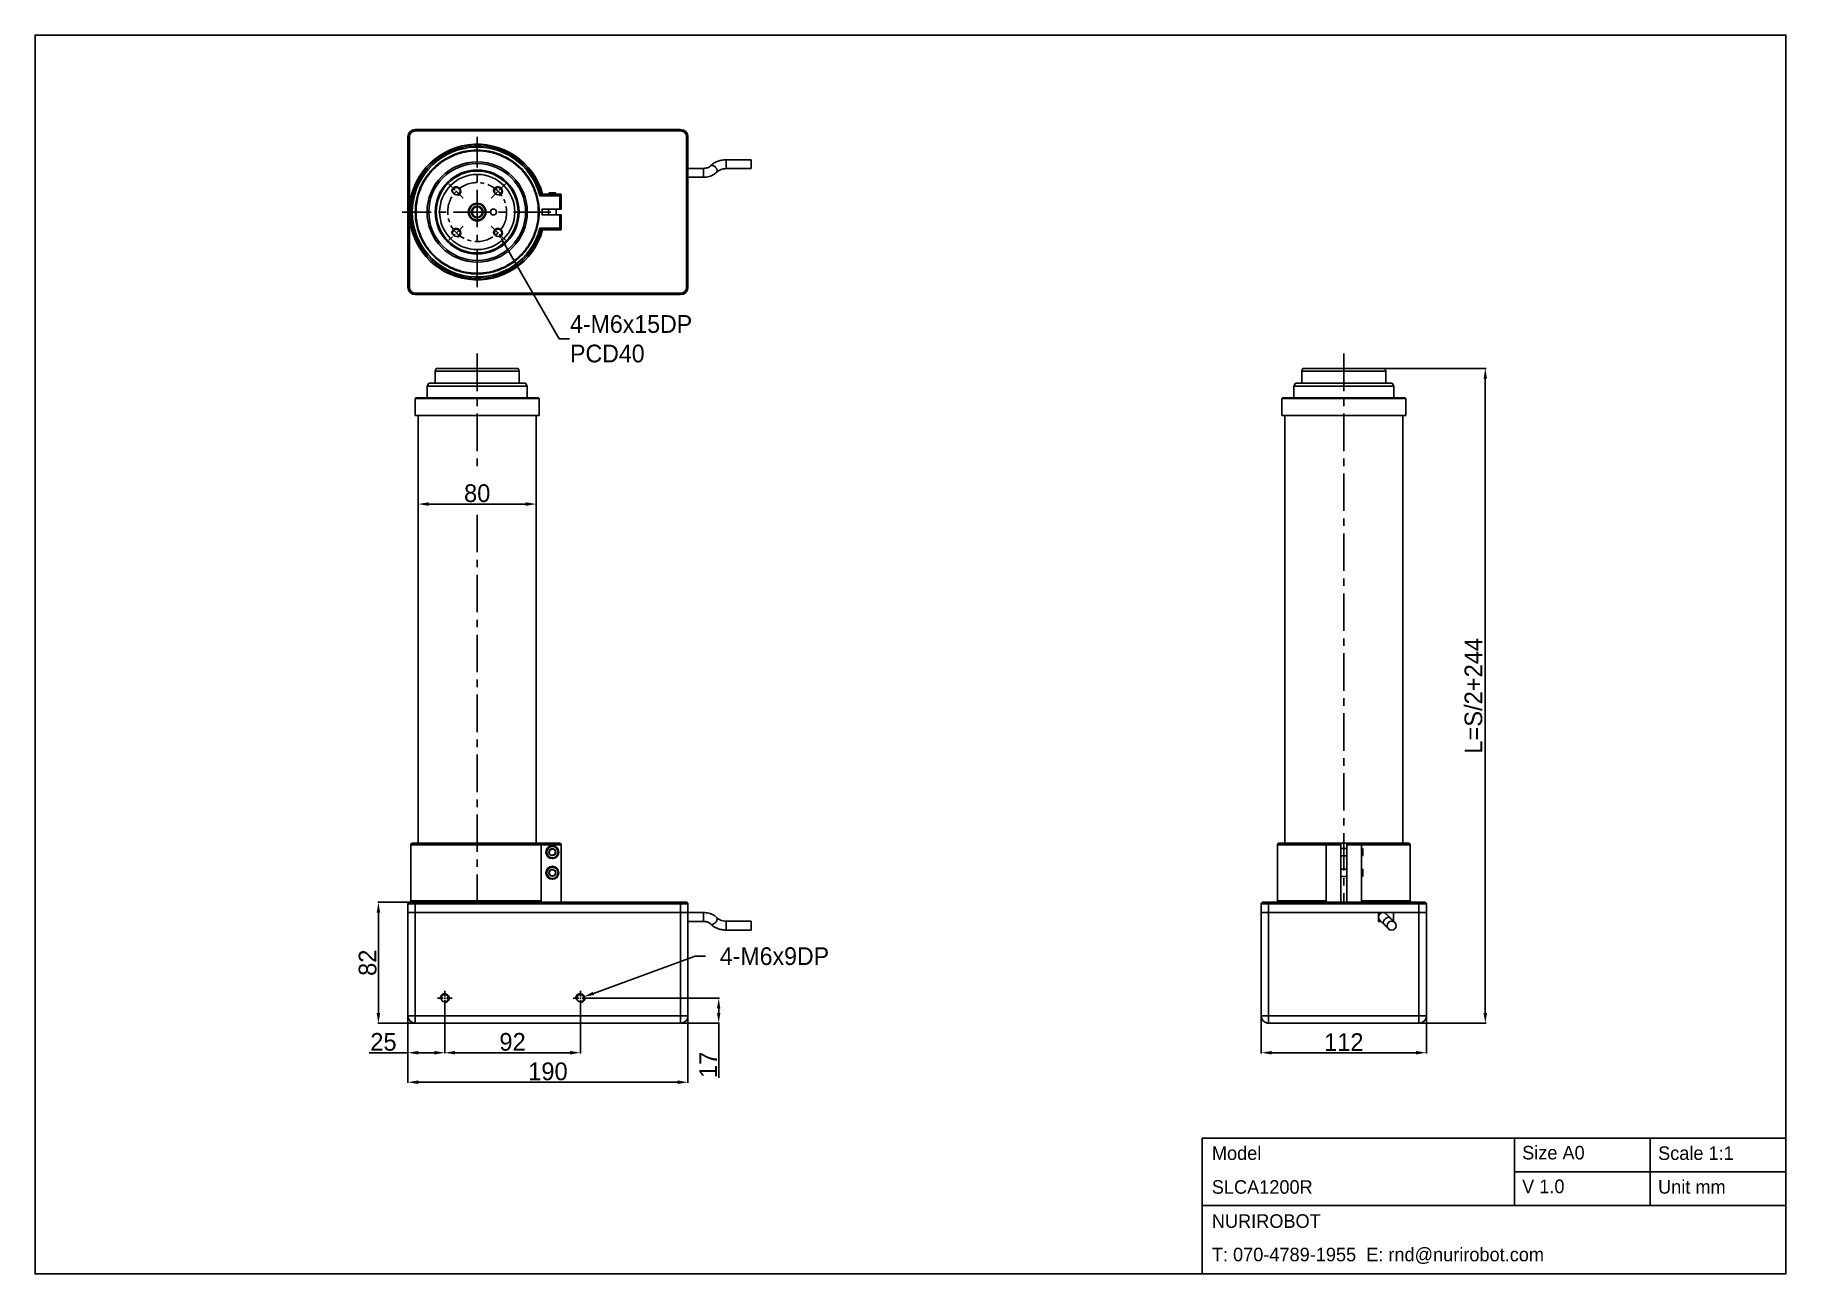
# Model space of a CAD drawing. Header units: millimetres. Extents: x 0 to 1188, y 0 to 840.
import ezdxf

# ---------------------------------------------------------------- set-up
doc = ezdxf.new("R2010")
doc.units = ezdxf.units.MM
doc.header["$PDSIZE"] = -1
doc.linetypes.add('CENTERX2', pattern=[20.32, 12.7, -2.54, 2.54, -2.54])
doc.layers.add('중심선', color=1, linetype='CENTERX2')
doc.layers.add('치수', color=4, linetype='Continuous')
doc.styles.add('누리로봇 문자스타일_20230829', font='GOTHIC.TTF')
doc.dimstyles.new('A2기본 치수스타일', dxfattribs={"dimtxt": 4, "dimasz": 4, "dimexe": 0.5, "dimexo": 0.3, "dimgap": 1, "dimtad": 1, "dimtoh": 1, "dimdec": 1, "dimzin": 12, "dimdsep": 46, "dimtxsty": '누리로봇 문자스타일_20230829', "dimcen": 0.09, "dimclrd": 3, "dimclre": 3, "dimclrt": 3, "dimadec": 0, "dimazin": 3, "dimtm": 1e-09, "dimtfac": 1, "dimtdec": 1, "dimtofl": 0, "dimtmove": 0, "dimatfit": 3, "dimfxl": 1, "dimfrac": 2, "dimarcsym": 0})
doc.dimstyles.new('A3지시선 치수스타일', dxfattribs={"dimtxt": 4, "dimasz": 4, "dimexe": 0.5, "dimexo": 0.3, "dimgap": 0.396875, "dimtad": 0, "dimtih": 1, "dimtoh": 1, "dimdec": 1, "dimzin": 12, "dimdsep": 46, "dimtxsty": '누리로봇 문자스타일_20230829', "dimcen": 0.09, "dimclrd": 3, "dimclre": 3, "dimclrt": 3, "dimadec": 0, "dimazin": 3, "dimtm": 1e-09, "dimtfac": 1, "dimtdec": 1, "dimtofl": 0, "dimtmove": 0, "dimatfit": 3, "dimfxl": 1, "dimfrac": 2, "dimarcsym": 0})
doc.dimstyles.new('A3치수선 초과 치수스타일', dxfattribs={"dimtxt": 4, "dimasz": 4, "dimexe": 0.5, "dimexo": 0.3, "dimgap": 1, "dimtad": 1, "dimdec": 1, "dimzin": 12, "dimdsep": 46, "dimtxsty": '누리로봇 문자스타일_20230829', "dimcen": 0.09, "dimclrd": 3, "dimclre": 3, "dimclrt": 3, "dimadec": 0, "dimazin": 3, "dimtm": 1e-09, "dimtfac": 1, "dimtdec": 1, "dimtofl": 0, "dimtmove": 0, "dimatfit": 3, "dimfxl": 1, "dimfrac": 2, "dimarcsym": 0})

# ---------------------------------------------------------------- blocks, each defined once
blk = doc.blocks.new('*D108')
at = {"layer": 'Defpoints', "color": 0}
for p in [(253, 175), (443, 175), (443, 130)]:
    blk.add_point(p, dxfattribs=at)
at = {"layer": '치수', "color": 3, "lineweight": -2}
for p, q in [((253, 174.7), (253, 129.5)), ((443, 174.7), (443, 129.5)), ((260, 130), (436, 130))]:
    blk.add_line(p, q, dxfattribs=at)
at = {"layer": '치수', "color": 3}
for points in [[(260, 131.2), (260, 128.8), (253, 130)], [(436, 131.2), (436, 128.8), (443, 130)]]:
    blk.add_solid(points, dxfattribs=at)
at = {"layer": '치수', "color": 3, "insert": (348, 137.3), "char_height": 12, "attachment_point": 5, "style": '누리로봇 문자스타일_20230829'}
blk.add_mtext('190', dxfattribs=at)
blk = doc.blocks.new('*D109')
at = {"layer": 'Defpoints', "color": 0}
for p in [(254, 252), (233, 170), (258, 170)]:
    blk.add_point(p, dxfattribs=at)
at = {"layer": '치수', "color": 3, "lineweight": -2}
for p, q in [((253.7, 252), (232.5, 252)), ((233, 245), (233, 177)), ((257.7, 170), (232.5, 170))]:
    blk.add_line(p, q, dxfattribs=at)
at = {"layer": '치수', "color": 3}
for points in [[(231.8, 245), (234.2, 245), (233, 252)], [(231.8, 177), (234.2, 177), (233, 170)]]:
    blk.add_solid(points, dxfattribs=at)
at = {"layer": '치수', "color": 3, "insert": (225.7, 211), "char_height": 12, "attachment_point": 5, "rotation": 90, "style": '누리로봇 문자스타일_20230829'}
blk.add_mtext('82', dxfattribs=at)
blk = doc.blocks.new('*D110')
at = {"layer": 'Defpoints', "color": 0}
for p in [(278, 182), (253, 175), (278, 150)]:
    blk.add_point(p, dxfattribs=at)
at = {"layer": '치수', "color": 3, "lineweight": -2}
for p, q in [((278, 181.7), (278, 149.5)), ((253, 174.7), (253, 149.5)), ((253, 150), (226.7, 150)), ((271, 150), (260, 150))]:
    blk.add_line(p, q, dxfattribs=at)
at = {"layer": '치수', "color": 3}
for points in [[(260, 151.2), (260, 148.8), (253, 150)], [(271, 151.2), (271, 148.8), (278, 150)]]:
    blk.add_solid(points, dxfattribs=at)
at = {"layer": '치수', "color": 3, "insert": (236.4, 157.3), "char_height": 12, "attachment_point": 5, "style": '누리로봇 문자스타일_20230829'}
blk.add_mtext('25', dxfattribs=at)
blk = doc.blocks.new('*D111')
at = {"layer": 'Defpoints', "color": 0}
for p in [(278, 182), (370, 182), (370, 150)]:
    blk.add_point(p, dxfattribs=at)
at = {"layer": '치수', "color": 3, "lineweight": -2}
for p, q in [((278, 181.7), (278, 149.5)), ((370, 181.7), (370, 149.5)), ((285, 150), (363, 150))]:
    blk.add_line(p, q, dxfattribs=at)
at = {"layer": '치수', "color": 3}
for points in [[(285, 151.2), (285, 148.8), (278, 150)], [(363, 151.2), (363, 148.8), (370, 150)]]:
    blk.add_solid(points, dxfattribs=at)
at = {"layer": '치수', "color": 3, "insert": (324, 157.3), "char_height": 12, "attachment_point": 5, "style": '누리로봇 문자스타일_20230829'}
blk.add_mtext('92', dxfattribs=at)
blk = doc.blocks.new('*D112')
at = {"layer": 'Defpoints', "color": 0}
for p in [(375, 187), (438, 170), (463.9, 170)]:
    blk.add_point(p, dxfattribs=at)
at = {"layer": '치수', "color": 3, "lineweight": -2}
for p, q in [((375.3, 187), (464.4, 187)), ((463.9, 180), (463.9, 177)), ((438.3, 170), (464.4, 170)), ((463.9, 170), (463.9, 133))]:
    blk.add_line(p, q, dxfattribs=at)
at = {"layer": '치수', "color": 3}
for points in [[(462.7, 180), (465, 180), (463.9, 187)], [(462.7, 177), (465, 177), (463.9, 170)]]:
    blk.add_solid(points, dxfattribs=at)
at = {"layer": '치수', "color": 3, "insert": (456.7, 141.8), "char_height": 12, "attachment_point": 5, "rotation": 90, "style": '누리로봇 문자스타일_20230829'}
blk.add_mtext('17', dxfattribs=at)
blk = doc.blocks.new('*D113')
at = {"color": 3, "lineweight": -2}
for p, q in [((448, 215.4), (378.9, 190.2)), ((455, 215.4), (448, 215.4)), ((369.9, 187), (370.1, 187)), ((370, 186.9), (370, 187.1))]:
    blk.add_line(p, q, dxfattribs=at)
at = {"color": 3}
blk.add_solid([(378.5, 191.3), (379.3, 189.2), (372.3, 187.9)], dxfattribs=at)
at = {"layer": 'Defpoints', "color": 0}
for p in [(367.7, 186.1), (372.3, 187.9)]:
    blk.add_point(p, dxfattribs=at)
at = {"color": 3, "insert": (501.7, 215.4), "char_height": 12, "attachment_point": 5, "style": '누리로봇 문자스타일_20230829'}
blk.add_mtext('{\\fPMingLiU|b0|i0|c129|p0;4-M6x9DP}', dxfattribs=at)
blk = doc.blocks.new('*D114')
at = {"layer": 'Defpoints', "color": 0}
for p in [(260, 522), (340, 522), (340, 522)]:
    blk.add_point(p, dxfattribs=at)
at = {"layer": '치수', "color": 3, "lineweight": -2}
for p, q in [((260, 522.3), (260, 522.5)), ((267, 522), (333, 522)), ((340, 522.3), (340, 522.5))]:
    blk.add_line(p, q, dxfattribs=at)
at = {"layer": '치수', "color": 3}
for points in [[(267, 523.2), (267, 520.8), (260, 522)], [(333, 523.2), (333, 520.8), (340, 522)]]:
    blk.add_solid(points, dxfattribs=at)
at = {"layer": '치수', "color": 3, "insert": (300, 529.3), "char_height": 12, "attachment_point": 5, "style": '누리로봇 문자스타일_20230829'}
blk.add_mtext('80', dxfattribs=at)
blk = doc.blocks.new('*D115')
at = {"layer": 'Defpoints', "color": 0}
for p in [(832, 175), (944, 175), (944, 150)]:
    blk.add_point(p, dxfattribs=at)
at = {"layer": '치수', "color": 3, "lineweight": -2}
for p, q in [((832, 174.7), (832, 149.5)), ((944, 174.7), (944, 149.5)), ((839, 150), (937, 150))]:
    blk.add_line(p, q, dxfattribs=at)
at = {"layer": '치수', "color": 3}
for points in [[(839, 151.2), (839, 148.8), (832, 150)], [(937, 151.2), (937, 148.8), (944, 150)]]:
    blk.add_solid(points, dxfattribs=at)
at = {"layer": '치수', "color": 3, "insert": (888, 157.2), "char_height": 12, "attachment_point": 5, "style": '누리로봇 문자스타일_20230829'}
blk.add_mtext('112', dxfattribs=at)
blk = doc.blocks.new('*D116')
at = {"layer": 'Defpoints', "color": 0}
for p in [(915.8, 614), (984, 614), (939, 170)]:
    blk.add_point(p, dxfattribs=at)
at = {"layer": '치수', "color": 3, "lineweight": -2}
for p, q in [((916.1, 614), (984.5, 614)), ((984, 177), (984, 607)), ((939.3, 170), (984.5, 170))]:
    blk.add_line(p, q, dxfattribs=at)
at = {"layer": '치수', "color": 3}
for points in [[(982.8, 607), (985.2, 607), (984, 614)], [(982.8, 177), (985.2, 177), (984, 170)]]:
    blk.add_solid(points, dxfattribs=at)
at = {"layer": '치수', "color": 3, "insert": (976, 392), "char_height": 12, "attachment_point": 5, "rotation": 90, "style": '누리로봇 문자스타일_20230829'}
blk.add_mtext('L=S/2+244', dxfattribs=at)
blk = doc.blocks.new('*U119')
at = {"layer": '중심선', "ltscale": 0.5}
blk.add_line((-4.8, -4.8), (4.8, 4.8), dxfattribs=at)
blk = doc.blocks.new('*U120')
at = {"color": 0, "linetype": 'ByBlock', "lineweight": -2}
for p, rotation in [((289.7, 732.8), 89.99999999999999), ((289.7, 704.2), 180), ((318.4, 704.2), 269.9999999999999)]:
    blk.add_blockref('*U119', p, dxfattribs=dict(at, rotation=rotation))
blk.add_blockref('*U119', (318.4, 732.8), dxfattribs=at)
blk = doc.blocks.new('*D121')
at = {"color": 3, "lineweight": -2}
for p, q in [((314.1, 705.9), (314.2, 705.9)), ((314.1, 705.8), (314.1, 705.9)), ((355.6, 634), (318.9, 697.6)), ((362.6, 634), (355.6, 634))]:
    blk.add_line(p, q, dxfattribs=at)
at = {"color": 3}
blk.add_solid([(319.9, 698.2), (317.9, 697), (315.4, 703.7)], dxfattribs=at)
at = {"layer": 'Defpoints', "color": 0}
for p in [(312.9, 708), (315.4, 703.7)]:
    blk.add_point(p, dxfattribs=at)
at = {"color": 3, "insert": (363, 634), "char_height": 12, "attachment_point": 4, "style": '누리로봇 문자스타일_20230829'}
blk.add_mtext('{\\fPMingLiU|b0|i0|c129|p0;4-M6x15DP\\PPCD40}', dxfattribs=at)

msp = doc.modelspace()

# ---------------------------------------------------------------- linework, layer by layer
at = {"color": 7, "linetype": 'Continuous', "lineweight": 25}
for p, q in [((258, 776), (258, 775)), ((258, 776), (438, 776)), ((438, 775), (258, 775)), ((438, 775), (438, 776)), ((254, 771), (253, 771)), ((253, 669), (253, 771)), ((254, 669), (254, 771)), ((442, 669), (442, 771)), ((443, 771), (442, 771)), ((443, 771), (443, 669)), ((453.57, 749.6), (443, 749.6)), ((485.94, 755.46), (468.79, 755.46)), ((468.88, 749.46), (485.94, 749.46)), ((485.94, 749.46), (485.94, 755.46)), ((443, 743.6), (453.57, 743.6)), ((356, 731), (342.6, 731)), ((343.37, 732), (357, 732)), ((348.9, 733), (348.5, 732.6)), ((348.5, 732.6), (348.5, 732)), ((353.5, 732.6), (348.5, 732.6)), ((348.9, 733), (353.1, 733)), ((353.5, 732.6), (353.1, 733)), ((353.5, 732), (353.5, 732.6)), ((356, 722), (356, 731)), ((357, 732), (357, 722)), ((343.95, 722), (357, 722)), ((357, 718), (343.95, 718)), ((348.5, 722), (348.5, 718)), ((353.5, 718), (353.5, 722)), ((356, 709), (356, 718)), ((357, 718), (357, 708)), ((342.6, 709), (356, 709)), ((357, 708), (343.37, 708)), ((319.64, 700.36), (320.15, 699.85)), ((253, 669), (254, 669)), ((442, 669), (443, 669)), ((258, 665), (438, 665)), ((258, 665), (258, 664)), ((438, 664), (258, 664)), ((438, 664), (438, 665)), ((272.23, 614), (271.5, 612)), ((271.5, 612), (271.5, 604)), ((328.5, 612), (271.5, 612)), ((327.77, 614), (272.23, 614)), ((328.5, 612), (327.77, 614)), ((328.5, 604), (328.5, 612)), ((860.23, 614), (859.5, 612)), ((859.5, 612), (859.5, 604)), ((916.5, 612), (859.5, 612)), ((915.77, 614), (860.23, 614)), ((916.5, 612), (915.77, 614)), ((916.5, 604), (916.5, 612)), ((267.15, 604), (266, 602)), ((334, 602), (266, 602)), ((266, 594), (266, 602)), ((332.85, 604), (267.15, 604)), ((332.85, 604), (334, 602)), ((334, 594), (334, 602)), ((855.15, 604), (854, 602)), ((854, 602), (854, 594)), ((922, 602), (854, 602)), ((920.85, 604), (855.15, 604)), ((922, 602), (920.85, 604)), ((922, 594), (922, 602)), ((258.5, 594), (258, 593.5)), ((258, 593.5), (258, 582)), ((341.5, 594), (342, 593.5)), ((342, 593.5), (342, 582)), ((846.5, 594), (846, 593.5)), ((846, 593.5), (846, 582)), ((930, 593.5), (929.5, 594)), ((930, 582), (930, 593.5)), ((258, 582), (342, 582)), ((260, 582), (260, 292)), ((340, 292), (340, 582)), ((846, 582), (930, 582)), ((848, 292), (848, 582)), ((928, 292), (928, 582)), ((255, 291), (255, 253)), ((357, 291), (255, 291)), ((356, 292), (256, 292)), ((343.37, 291), (343.37, 253)), ((357, 252), (357, 291)), ((843, 291), (843, 253)), ((886, 291), (843, 291)), ((932, 292), (844, 292)), ((876, 252), (876, 291)), ((886, 252), (886, 292)), ((890, 288.5), (886, 288.5)), ((890, 252), (890, 292)), ((933, 291), (890, 291)), ((900, 252), (900, 291)), ((900.6, 288.5), (900, 288.5)), ((901, 288.1), (900.6, 288.5)), ((900.6, 283.5), (900.6, 288.5)), ((901, 288.1), (901, 283.9)), ((933, 253), (933, 291)), ((886, 283.5), (890, 283.5)), ((890, 274.5), (886, 274.5)), ((900, 283.5), (900.6, 283.5)), ((900.6, 274.5), (900, 274.5)), ((900.6, 283.5), (901, 283.9)), ((901, 274.1), (900.6, 274.5)), ((900.6, 269.5), (900.6, 274.5)), ((901, 274.1), (901, 269.9)), ((886, 269.5), (890, 269.5)), ((900, 269.5), (900.6, 269.5)), ((900.6, 269.5), (901, 269.9)), ((253, 175), (253, 251)), ((443, 251), (253, 251)), ((442, 252), (254, 252)), ((255, 253), (343.37, 253)), ((258, 252), (258, 170)), ((438, 170), (438, 252)), ((443, 251), (443, 175)), ((832, 251), (832, 175)), ((944, 251), (832, 251)), ((943, 252), (833, 252)), ((837, 252), (837, 170)), ((843, 253), (876, 253)), ((900, 253), (933, 253)), ((939, 170), (939, 252)), ((944, 251), (944, 175)), ((453.57, 245), (253, 245)), ((443, 239), (453.57, 239)), ((485.94, 239.14), (468.88, 239.14)), ((485.94, 233.14), (485.94, 239.14)), ((944, 245), (832, 245)), ((911.6, 245), (911.6, 239)), ((911.6, 239), (913.36, 239)), ((921.36, 239), (921.6, 239)), ((921.6, 245), (921.6, 239)), ((468.79, 233.14), (485.94, 233.14)), ((358, 175), (253, 175)), ((438, 170), (258, 170)), ((443, 175), (358, 175)), ((832, 175), (944, 175)), ((939, 170), (837, 170))]:
    msp.add_line(p, q, dxfattribs=at)
at = {"color": 8, "linetype": 'Continuous', "lineweight": 25}
for p, q in [((453.57, 743.6), (453.57, 749.6)), ((453.57, 239), (453.57, 245))]:
    msp.add_line(p, q, dxfattribs=at)
for p, q in [((342, 593.5), (258, 593.5)), ((341.5, 594), (258.5, 594)), ((930, 593.5), (846, 593.5)), ((929.5, 594), (846.5, 594))]:
    msp.add_line(p, q)
at = {"lineweight": -3}
msp.add_line((1003.87, 92.06), (1003.87, 46.33), dxfattribs=at)
at = {"lineweight": -3, "ltscale": 3}
for p, q in [((1095.94, 92.06), (1095.94, 46.33)), ((1003.87, 69.35), (1188, 69.35)), ((792, 46.33), (1188, 46.33))]:
    msp.add_line(p, q, dxfattribs=at)
msp.add_lwpolyline([(1188, 0), (0, 0), (0, 840), (1188, 840)], close=True)
at = {"color": 8, "linetype": 'Continuous', "lineweight": 25, "flags": 128}
for points in [[(460.44, 751.29), (459.59, 751.57), (458.84, 751.56), (458.29, 751.26), (458.28, 751.26)], [(462.6, 747.09), (462.88, 747.63), (462.88, 748.37), (462.59, 749.2), (462.03, 750.03), (461.28, 750.76), (460.44, 751.29)], [(458.28, 237.34), (458.29, 237.34), (458.84, 237.04), (459.59, 237.03), (460.44, 237.31), (461.28, 237.84), (462.03, 238.57), (462.59, 239.4), (462.88, 240.23), (462.88, 240.97), (462.6, 241.51)], [(915.05, 237.31), (914.77, 237.84), (914.78, 238.57), (915.08, 239.4), (915.63, 240.23), (916.37, 240.97), (917.2, 241.52), (918.03, 241.82), (918.76, 241.83), (919.29, 241.55)]]:
    msp.add_lwpolyline(points, dxfattribs=at)
at = {"color": 7, "linetype": 'Continuous', "lineweight": 25, "flags": 128}
for points in [[(912.48, 239.88), (912.52, 239.84), (912.65, 239.71), (912.87, 239.49), (913.16, 239.2), (913.53, 238.82), (913.98, 238.38), (914.48, 237.87), (915.05, 237.31)], [(919.29, 241.55), (918.73, 242.12), (918.22, 242.62), (917.78, 243.07), (917.4, 243.44), (917.11, 243.73), (916.89, 243.95), (916.76, 244.08), (916.72, 244.12)]]:
    msp.add_lwpolyline(points, dxfattribs=at)
at = {"lineweight": -3, "ltscale": 3}
msp.add_lwpolyline([(792, 0), (792, 92.06), (1188, 92.06), (1188, 0)], close=True, dxfattribs=at)
at = {"color": 7, "linetype": 'Continuous', "lineweight": 25}
for centre, radius in [((300, 720), 34), ((300, 720), 32.85), ((300, 720), 28.5), ((300, 720), 27.77), ((300, 720), 25.5), ((311, 720.04), 2), ((351, 286), 4.4), ((351, 286), 4.25), ((351, 286), 3.85), ((351, 286), 2.31), ((351, 272), 4.4), ((351, 272), 4.25), ((351, 272), 3.85), ((351, 272), 2.31), ((920.46, 236.14), 3), ((278, 187), 2.5), ((370, 187), 2.5)]:
    msp.add_circle(centre, radius, dxfattribs=at)
for centre, radius in [((285.86, 734.14), 2.5), ((314.14, 734.14), 2.5), ((300, 720), 6), ((300, 720), 5.5), ((300, 720), 4), ((300, 720), 3.5), ((285.86, 705.86), 2.5), ((314.14, 705.86), 2.5)]:
    msp.add_circle(centre, radius)
for centre, radius, start, end in [((258, 771), 5, 90, 180), ((258, 771), 4, 89.99889, 180.00037), ((438, 771), 5, 0, 90), ((438, 771), 4, 359.99889, 90.00037), ((300, 720), 46, 15.12167, 344.87831), ((300, 720), 45, 15.46601, 344.53402), ((300, 720), 44, 14.47751, 345.52249), ((300, 720), 44, 357.39475, 2.60525), ((258, 669), 5, 180, 270), ((258, 669), 4, 179.99889, 270.00037), ((438, 669), 4, 269.99889, 0.00037), ((438, 669), 5, 270, 0), ((256, 291), 1, 90, 180), ((844, 291), 1, 90, 180), ((932, 291), 1, 0, 90), ((254, 251), 1, 89.99965, 180), ((254, 253), 1, 270, 0), ((442, 251), 1, 0, 90.00016), ((833, 251), 1, 89.99965, 180), ((842, 253), 1, 270, 0), ((934, 253), 1, 180, 270), ((943, 251), 1, 0, 90.00016), ((914.6, 242), 3, 45, 225), ((258, 175), 5, 180, 270), ((438, 175), 5, 270, 0), ((837, 175), 5, 179.99999, 270), ((939, 175), 5, 270, 0)]:
    msp.add_arc(centre, radius, start, end, dxfattribs=at)
for centre in [(285.86, 734.14), (314.14, 734.14), (285.86, 705.86), (314.14, 705.86), (278, 187), (370, 187)]:
    msp.add_arc(centre, 3, 285, 195)
for points, knots in [([(258, 720), (258, 722.75), (258.27, 725.5), (259.34, 730.89), (260.15, 733.53), (262.25, 738.61), (263.55, 741.05), (266.61, 745.62), (268.36, 747.75), (272.25, 751.64), (274.38, 753.39), (278.95, 756.45), (281.39, 757.75), (286.47, 759.85), (289.11, 760.66), (294.5, 761.73), (297.25, 762), (302.75, 762), (305.5, 761.73), (310.89, 760.66), (313.53, 759.85), (318.61, 757.75), (321.05, 756.45), (325.62, 753.39), (327.75, 751.64), (331.64, 747.75), (333.39, 745.62), (336.45, 741.05), (337.75, 738.61), (339.85, 733.53), (340.66, 730.89), (341.73, 725.5), (342, 722.75), (342, 720)], [0, 0, 0, 0, 0.0625, 0.0625, 0.125, 0.125, 0.1875, 0.1875, 0.25, 0.25, 0.3125, 0.3125, 0.375, 0.375, 0.4375, 0.4375, 0.5, 0.5, 0.5625, 0.5625, 0.625, 0.625, 0.6875, 0.6875, 0.75, 0.75, 0.8125, 0.8125, 0.875, 0.875, 0.9375, 0.9375, 1, 1, 1, 1]), ([(258.5, 720), (258.5, 722.72), (258.77, 725.43), (259.83, 730.76), (260.62, 733.37), (262.7, 738.39), (263.99, 740.8), (267, 745.31), (268.73, 747.42), (272.58, 751.27), (274.69, 753), (279.2, 756.01), (281.61, 757.3), (286.63, 759.38), (289.24, 760.17), (294.57, 761.23), (297.28, 761.5), (302.72, 761.5), (305.43, 761.23), (310.76, 760.17), (313.37, 759.38), (318.39, 757.3), (320.8, 756.01), (325.31, 753), (327.42, 751.27), (331.27, 747.42), (333, 745.31), (336.01, 740.8), (337.3, 738.39), (339.38, 733.37), (340.17, 730.76), (341.23, 725.43), (341.5, 722.72), (341.5, 720)], [0, 0, 0, 0, 0.0625, 0.0625, 0.125, 0.125, 0.1875, 0.1875, 0.25, 0.25, 0.3125, 0.3125, 0.375, 0.375, 0.4375, 0.4375, 0.5, 0.5, 0.5625, 0.5625, 0.625, 0.625, 0.6875, 0.6875, 0.75, 0.75, 0.8125, 0.8125, 0.875, 0.875, 0.9375, 0.9375, 1, 1, 1, 1]), ([(458.27, 751.25), (458.18, 751.16), (457.91, 750.89), (457.25, 750.45), (456.24, 750), (455.08, 749.7), (454.17, 749.61), (453.67, 749.6), (453.57, 749.6)], [0, 0, 0, 0, 0.1032912, 0.3185576, 0.5328534, 0.7474104, 0.9524922, 1, 1, 1, 1]), ([(468.87, 755.47), (467.8, 755.39), (465.7, 755.24), (462.77, 754.32), (460.21, 753.02), (458.91, 751.83), (458.27, 751.25)], [0, 0, 0, 0, 0.2602499, 0.5141922, 0.7607055, 1, 1, 1, 1]), ([(462.6, 747.09), (462.93, 747.39), (463.6, 748), (465.09, 748.75), (466.92, 749.32), (468.31, 749.42), (469.02, 749.47)], [0, 0, 0, 0, 0.2297111, 0.4724918, 0.7284819, 1, 1, 1, 1]), ([(468.83, 754.59), (468.83, 754.6), (468.83, 754.85), (468.81, 755.23), (468.8, 755.49), (468.79, 755.44), (468.79, 755.43)], [0, 0, 0, 0, 0.0240176, 0.4559545, 0.887893, 1, 1, 1, 1]), ([(468.83, 754.59), (468.83, 754.57), (468.84, 754.32), (468.85, 753.74), (468.87, 752.74), (468.89, 751.72), (468.89, 750.78), (468.9, 750.04), (468.89, 749.55), (468.88, 749.5), (468.88, 749.48)], [0, 0, 0, 0, 0.00797357, 0.1513766, 0.29478033, 0.43817448, 0.58154124, 0.72487656, 0.86819535, 1, 1, 1, 1]), ([(453.57, 743.6), (453.93, 743.61), (454.92, 743.63), (456.54, 743.86), (458.36, 744.37), (460.05, 745.12), (461.49, 746.03), (462.26, 746.77), (462.6, 747.09)], [0, 0, 0, 0, 0.1028284, 0.2874901, 0.4732169, 0.660117, 0.8479647, 1, 1, 1, 1]), ([(343.37, 732), (343.37, 732), (343.37, 732), (343.36, 731.98), (343.34, 731.96), (343.32, 731.94), (343.29, 731.9), (343.26, 731.85), (343.22, 731.8), (343.15, 731.71), (343.06, 731.59), (342.93, 731.43), (342.78, 731.23), (342.67, 731.08), (342.6, 731)], [0, 0, 0, 0, 0.0503475, 0.1015622, 0.1538814, 0.2075279, 0.2627083, 0.3196125, 0.3784136, 0.4392688, 0.5596571, 0.6939707, 0.8230171, 1, 1, 1, 1]), ([(357, 732), (357, 732), (357, 732), (356.99, 731.99), (356.98, 731.98), (356.96, 731.96), (356.92, 731.92), (356.85, 731.85), (356.73, 731.73), (356.58, 731.58), (356.42, 731.42), (356.22, 731.22), (356.08, 731.08), (356, 731)], [0, 0, 0, 0, 0.0390477, 0.0784805, 0.1185095, 0.1593369, 0.2011531, 0.3094018, 0.4293976, 0.550759, 0.6899151, 0.8179667, 1, 1, 1, 1]), ([(342, 720), (342, 717.25), (341.73, 714.5), (340.66, 709.11), (339.85, 706.47), (337.75, 701.39), (336.45, 698.95), (333.39, 694.38), (331.64, 692.25), (327.75, 688.36), (325.62, 686.61), (321.05, 683.55), (318.61, 682.25), (313.53, 680.15), (310.89, 679.34), (305.5, 678.27), (302.75, 678), (297.25, 678), (294.5, 678.27), (289.11, 679.34), (286.47, 680.15), (281.39, 682.25), (278.95, 683.55), (274.38, 686.61), (272.25, 688.36), (268.36, 692.25), (266.61, 694.38), (263.55, 698.95), (262.25, 701.39), (260.15, 706.47), (259.34, 709.11), (258.27, 714.5), (258, 717.25), (258, 720)], [0, 0, 0, 0, 0.0625, 0.0625, 0.125, 0.125, 0.1875, 0.1875, 0.25, 0.25, 0.3125, 0.3125, 0.375, 0.375, 0.4375, 0.4375, 0.5, 0.5, 0.5625, 0.5625, 0.625, 0.625, 0.6875, 0.6875, 0.75, 0.75, 0.8125, 0.8125, 0.875, 0.875, 0.9375, 0.9375, 1, 1, 1, 1]), ([(341.5, 720), (341.5, 717.28), (341.23, 714.57), (340.17, 709.24), (339.38, 706.63), (337.3, 701.61), (336.01, 699.2), (333, 694.69), (331.27, 692.58), (327.42, 688.73), (325.31, 687), (320.8, 683.99), (318.39, 682.7), (313.37, 680.62), (310.76, 679.83), (305.43, 678.77), (302.72, 678.5), (297.28, 678.5), (294.57, 678.77), (289.24, 679.83), (286.63, 680.62), (281.61, 682.7), (279.2, 683.99), (274.69, 687), (272.58, 688.73), (268.73, 692.58), (267, 694.69), (263.99, 699.2), (262.7, 701.61), (260.62, 706.63), (259.83, 709.24), (258.77, 714.57), (258.5, 717.28), (258.5, 720)], [0, 0, 0, 0, 0.0625, 0.0625, 0.125, 0.125, 0.1875, 0.1875, 0.25, 0.25, 0.3125, 0.3125, 0.375, 0.375, 0.4375, 0.4375, 0.5, 0.5, 0.5625, 0.5625, 0.625, 0.625, 0.6875, 0.6875, 0.75, 0.75, 0.8125, 0.8125, 0.875, 0.875, 0.9375, 0.9375, 1, 1, 1, 1]), ([(343.37, 708), (343.37, 708), (343.37, 708), (343.36, 708.02), (343.34, 708.04), (343.32, 708.07), (343.29, 708.1), (343.26, 708.15), (343.22, 708.2), (343.15, 708.29), (343.06, 708.41), (342.93, 708.57), (342.78, 708.77), (342.67, 708.92), (342.6, 709)], [0, 0, 0, 0, 0.0505034, 0.101835, 0.1542332, 0.2079212, 0.2631048, 0.3199718, 0.3786912, 0.439414, 0.5600916, 0.6941425, 0.825322, 1, 1, 1, 1]), ([(357, 708), (357, 708), (357, 708), (356.99, 708.01), (356.98, 708.02), (356.96, 708.04), (356.92, 708.08), (356.85, 708.15), (356.73, 708.27), (356.58, 708.42), (356.42, 708.58), (356.22, 708.78), (356.08, 708.92), (356, 709)], [0, 0, 0, 0, 0.0390477, 0.0784805, 0.1185095, 0.1593369, 0.2011531, 0.3094018, 0.4293976, 0.550759, 0.6899151, 0.8179667, 1, 1, 1, 1]), ([(343.37, 291), (343.37, 291.03), (343.37, 291.09), (343.36, 291.18), (343.34, 291.27), (343.32, 291.36), (343.29, 291.45), (343.26, 291.53), (343.22, 291.61), (343.15, 291.71), (343.06, 291.81), (342.93, 291.91), (342.78, 291.98), (342.67, 291.99), (342.6, 292)], [0, 0, 0, 0, 0.0505034, 0.101835, 0.1542332, 0.2079212, 0.2631048, 0.3199718, 0.3786912, 0.439414, 0.5600916, 0.6941425, 0.825322, 1, 1, 1, 1]), ([(348.87, 285.1), (348.9, 285.28), (348.92, 285.47), (348.97, 285.86), (348.99, 286.05), (349.04, 286.44), (349.06, 286.63), (349.11, 287.02), (349.13, 287.2), (349.15, 287.39)], [0, 0, 0, 0, 0.25, 0.25, 0.5, 0.5, 0.75, 0.75, 1, 1, 1, 1]), ([(349.15, 287.39), (349.5, 287.54), (349.85, 287.69), (350.4, 287.92), (350.58, 287.99), (350.93, 288.14), (351.11, 288.22), (351.28, 288.29)], [0, 0, 0, 0, 0.5, 0.5, 0.75, 0.75, 1, 1, 1, 1]), ([(351.28, 288.29), (351.58, 288.07), (351.89, 287.84), (352.36, 287.48), (352.51, 287.36), (352.82, 287.13), (352.97, 287.02), (353.13, 286.9)], [0, 0, 0, 0, 0.5, 0.5, 0.75, 0.75, 1, 1, 1, 1]), ([(352.85, 284.61), (352.87, 284.8), (352.89, 284.99), (352.94, 285.37), (352.96, 285.56), (353.01, 285.95), (353.03, 286.15), (353.08, 286.53), (353.1, 286.72), (353.13, 286.9)], [0, 0, 0, 0, 0.25, 0.25, 0.5, 0.5, 0.75, 0.75, 1, 1, 1, 1]), ([(357, 291), (357, 291.02), (357, 291.07), (356.99, 291.15), (356.98, 291.22), (356.96, 291.3), (356.92, 291.41), (356.85, 291.55), (356.73, 291.69), (356.58, 291.82), (356.42, 291.91), (356.22, 291.98), (356.08, 291.99), (356, 292)], [0, 0, 0, 0, 0.0390477, 0.0784805, 0.1185095, 0.1593369, 0.2011531, 0.3094018, 0.4293976, 0.550759, 0.6899151, 0.8179667, 1, 1, 1, 1]), ([(876, 291), (876, 291.02), (876, 291.07), (876.01, 291.15), (876.02, 291.22), (876.04, 291.3), (876.08, 291.41), (876.15, 291.55), (876.27, 291.69), (876.42, 291.82), (876.58, 291.91), (876.78, 291.98), (876.92, 291.99), (877, 292)], [0, 0, 0, 0, 0.0390477, 0.0784805, 0.1185095, 0.1593369, 0.2011531, 0.3094018, 0.4293976, 0.550759, 0.6899151, 0.8179667, 1, 1, 1, 1]), ([(900, 291), (900, 291.02), (900, 291.07), (899.99, 291.15), (899.98, 291.22), (899.96, 291.3), (899.92, 291.41), (899.85, 291.55), (899.73, 291.69), (899.58, 291.82), (899.42, 291.91), (899.22, 291.98), (899.08, 291.99), (899, 292)], [0, 0, 0, 0, 0.0390477, 0.0784805, 0.1185095, 0.1593369, 0.2011531, 0.3094018, 0.4293976, 0.550759, 0.6899151, 0.8179667, 1, 1, 1, 1]), ([(348.69, 271.88), (348.87, 272.22), (349.04, 272.56), (349.31, 273.08), (349.4, 273.26), (349.57, 273.6), (349.66, 273.77), (349.74, 273.94)], [0, 0, 0, 0, 0.5, 0.5, 0.75, 0.75, 1, 1, 1, 1]), ([(350.72, 283.71), (350.42, 283.93), (350.11, 284.16), (349.64, 284.52), (349.49, 284.64), (349.18, 284.87), (349.03, 284.98), (348.87, 285.1)], [0, 0, 0, 0, 0.5, 0.5, 0.75, 0.75, 1, 1, 1, 1]), ([(349.74, 273.94), (350.12, 273.96), (350.5, 273.98), (351.09, 274.01), (351.29, 274.02), (351.67, 274.04), (351.86, 274.05), (352.05, 274.06)], [0, 0, 0, 0, 0.5, 0.5, 0.75, 0.75, 1, 1, 1, 1]), ([(352.85, 284.61), (352.5, 284.46), (352.15, 284.31), (351.6, 284.08), (351.42, 284.01), (351.07, 283.86), (350.89, 283.78), (350.72, 283.71)], [0, 0, 0, 0, 0.5, 0.5, 0.75, 0.75, 1, 1, 1, 1]), ([(353.31, 272.12), (353.2, 272.28), (353.1, 272.44), (352.89, 272.76), (352.78, 272.92), (352.57, 273.25), (352.46, 273.42), (352.25, 273.74), (352.15, 273.9), (352.05, 274.06)], [0, 0, 0, 0, 0.25, 0.25, 0.5, 0.5, 0.75, 0.75, 1, 1, 1, 1]), ([(349.95, 269.94), (349.85, 270.1), (349.74, 270.26), (349.53, 270.59), (349.43, 270.75), (349.22, 271.08), (349.11, 271.24), (348.9, 271.57), (348.8, 271.72), (348.69, 271.88)], [0, 0, 0, 0, 0.25, 0.25, 0.5, 0.5, 0.75, 0.75, 1, 1, 1, 1]), ([(352.26, 270.06), (351.88, 270.04), (351.5, 270.02), (350.91, 269.99), (350.71, 269.98), (350.33, 269.96), (350.14, 269.95), (349.95, 269.94)], [0, 0, 0, 0, 0.5, 0.5, 0.75, 0.75, 1, 1, 1, 1]), ([(353.31, 272.12), (353.13, 271.78), (352.96, 271.44), (352.69, 270.92), (352.6, 270.74), (352.43, 270.4), (352.34, 270.23), (352.26, 270.06)], [0, 0, 0, 0, 0.5, 0.5, 0.75, 0.75, 1, 1, 1, 1]), ([(343.37, 253), (343.37, 252.97), (343.37, 252.9), (343.39, 252.81), (343.41, 252.71), (343.46, 252.59), (343.54, 252.45), (343.67, 252.29), (343.82, 252.17), (344, 252.07), (344.2, 252.01), (344.34, 252), (344.41, 252)], [0, 0, 0, 0, 0.0612248, 0.1215841, 0.1816997, 0.242201, 0.3664316, 0.4904133, 0.6156119, 0.7434753, 0.8708242, 1, 1, 1, 1]), ([(462.6, 241.51), (462.36, 241.74), (461.72, 242.37), (460.49, 243.22), (458.9, 244.02), (457.15, 244.59), (455.36, 244.94), (454.15, 244.98), (453.57, 245)], [0, 0, 0, 0, 0.1086096, 0.2869276, 0.4673544, 0.6499521, 0.8334718, 1, 1, 1, 1]), ([(453.57, 239), (453.78, 239), (454.42, 238.98), (455.46, 238.82), (456.59, 238.47), (457.51, 238), (458.02, 237.6), (458.23, 237.39), (458.27, 237.35)], [0, 0, 0, 0, 0.1064432, 0.3221651, 0.5365072, 0.7484017, 0.9504864, 1, 1, 1, 1]), ([(469.02, 239.13), (468.31, 239.18), (466.92, 239.28), (465.09, 239.85), (463.6, 240.6), (462.93, 241.21), (462.6, 241.51)], [0, 0, 0, 0, 0.2715183, 0.5275085, 0.7702894, 1, 1, 1, 1]), ([(468.88, 239.1), (468.88, 239.1), (468.89, 239.09), (468.89, 238.68), (468.9, 237.99), (468.89, 237.08), (468.88, 236.06), (468.86, 235.06), (468.84, 234.4), (468.84, 234.09), (468.83, 234.03), (468.83, 234.01)], [0, 0, 0, 0, 0.1030016, 0.2463545, 0.3896759, 0.5329809, 0.6762965, 0.8196414, 0.9630323, 0.9920272, 1, 1, 1, 1]), ([(922.59, 238.25), (922.53, 238.31), (922.42, 238.43), (921.72, 239.12), (920.7, 240.14), (919.76, 241.08), (919.29, 241.55)], [0, 0, 0, 0, 0.2500298, 0.5000054, 0.7500024, 1, 1, 1, 1]), ([(458.27, 237.35), (458.91, 236.77), (460.21, 235.58), (462.77, 234.28), (465.7, 233.36), (467.8, 233.21), (468.87, 233.13)], [0, 0, 0, 0, 0.2392948, 0.485808, 0.7397502, 1, 1, 1, 1]), ([(468.79, 233.15), (468.79, 233.14), (468.8, 233.09), (468.81, 233.3), (468.82, 233.66), (468.83, 233.94), (468.83, 234), (468.83, 234.01)], [0, 0, 0, 0, 0.0256876, 0.457224, 0.8887611, 0.9760034, 1, 1, 1, 1]), ([(915.05, 237.31), (915.52, 236.84), (916.46, 235.9), (917.48, 234.88), (918.17, 234.18), (918.29, 234.07), (918.35, 234.01)], [0, 0, 0, 0, 0.2499976, 0.4999945, 0.7499702, 1, 1, 1, 1])]:
    msp.add_open_spline(points, degree=3, knots=knots, dxfattribs=at)
at = {"layer": '중심선', "ltscale": 2}
for p, q in [((300, 669), (300, 771)), ((350, 720), (249, 720)), ((300, 624), (300, 544.24)), ((888, 624), (888, 252)), ((300, 514.7), (300, 252))]:
    msp.add_line(p, q, dxfattribs=at)
at = {"layer": '중심선', "ltscale": 0.3}
for p, q in [((278, 192), (278, 182)), ((370, 192), (370, 182)), ((283, 187), (273, 187)), ((375, 187), (365, 187))]:
    msp.add_line(p, q, dxfattribs=at)
at = {"layer": '중심선'}
msp.add_circle((300, 720), 20, dxfattribs=at)

# ---------------------------------------------------------------- block references
msp.add_blockref('*U120', (-4.06, 1.48))

# ---------------------------------------------------------------- texts
at = {"lineweight": -3, "attachment_point": 1, "style": '누리로봇 문자스타일_20230829'}
for s, insert, char_height, width in [('Model', (798.5, 86.51), 9.206, 30.3811), ('Size A0', (1008.99, 86.84), 9.206, 73.4138), ('{\\fCentury Gothic|b0|i0|c0|p34;Scale 1:1}', (1101.23, 86.51), 9.2065, 151.0606), ('SLCA1200R', (798.45, 63.59), 9.206, 112.8917), ('V 1.0', (1008.99, 63.98), 9.206, 73.4138), ('Unit mm', (1101.23, 63.64), 9.206, 151.0606), ('NURIROBOT', (798.46, 40.45), 9.206, 114.2214), ('T: 070-4789-1955  E: rnd@nurirobot.com', (798.49, 17.79), 9.2065, 360.6945)]:
    msp.add_mtext(s, dxfattribs=dict(at, insert=insert, char_height=char_height, width=width))

# ---------------------------------------------------------------- dimensions: what is measured, and where the dimension line sits
for p1, p2, text, picture, middle in [((312.89, 708.02), (315.39, 703.69), '{\\fPMingLiU|b0|i0|c129|p0;4-M6x15DP\\PPCD40}', '*D121', (413.88, 634)), ((367.65, 186.14), (372.35, 187.86), '{\\fPMingLiU|b0|i0|c129|p0;4-M6x9DP}', '*D113', (501.68, 215.39))]:
    dim = msp.add_diameter_dim_2p(p1=p1, p2=p2, text=text, dimstyle='A3지시선 치수스타일', override={"dimtxt": 12, "dimasz": 7})
    dim.commit()
    dim.dimension.update_dxf_attribs({"geometry": picture, "text_midpoint": middle, "dimtype": 163})
at = {"layer": '치수'}
dim = msp.add_linear_dim(base=(984, 614), p1=(939, 170), p2=(915.77, 614), angle=90, text='L=S/2+244', dimstyle='A2기본 치수스타일', override={"dimtxt": 12, "dimasz": 7}, dxfattribs=at)
dim.commit()
dim.dimension.update_dxf_attribs({"geometry": '*D116', "text_midpoint": (984, 392), "dimtype": 160})
for base, p1, p2, picture, middle in [((340, 522), (260, 522), (340, 522), '*D114', (300, 522)), ((278, 150), (253, 175), (278, 182), '*D110', (236.36, 150)), ((370, 150), (278, 182), (370, 182), '*D111', (324, 150)), ((443, 130), (253, 175), (443, 175), '*D108', (348, 130)), ((944, 150), (832, 175), (944, 175), '*D115', (888, 150))]:
    dim = msp.add_linear_dim(base=base, p1=p1, p2=p2, dimstyle='A2기본 치수스타일', override={"dimtxt": 12, "dimasz": 7}, dxfattribs=at)
    dim.commit()
    dim.dimension.update_dxf_attribs({"geometry": picture, "text_midpoint": middle, "dimtype": 160})
for base, p1, p2, dimstyle, override, picture, middle in [((233, 170), (254, 252), (258, 170), 'A2기본 치수스타일', {"dimtxt": 12, "dimasz": 7}, '*D109', (233, 211)), ((463.86, 170), (375, 187), (438, 170), 'A3치수선 초과 치수스타일', {"dimtxt": 12, "dimasz": 7, "dimtofl": 1}, '*D112', (463.86, 141.8))]:
    dim = msp.add_linear_dim(base=base, p1=p1, p2=p2, angle=90, dimstyle=dimstyle, override=override, dxfattribs=at)
    dim.commit()
    dim.dimension.update_dxf_attribs({"geometry": picture, "text_midpoint": middle, "dimtype": 160})

doc.saveas('drawing.dxf')
